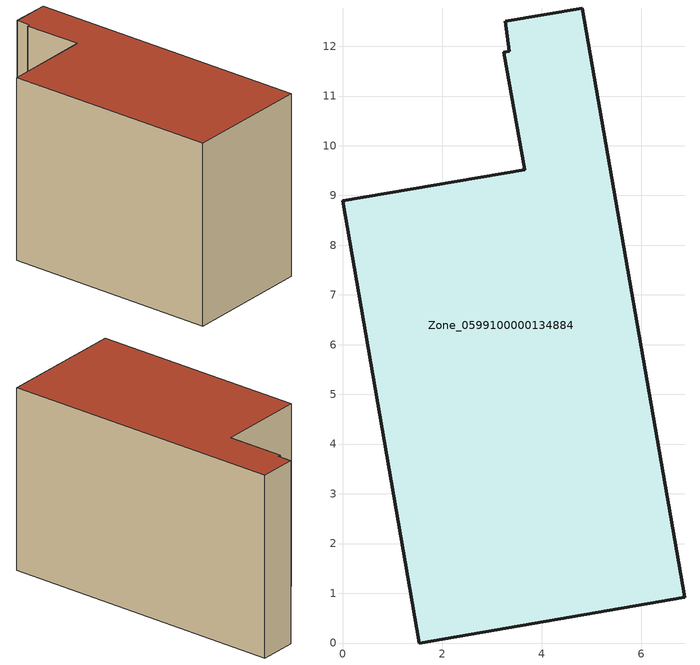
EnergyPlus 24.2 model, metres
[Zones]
Zone_0599100000134884
 floor ground (C_G): 3.27,12.5 4.82,12.77 6.88,0.92 1.54,0 0,8.89 3.66,9.52 3.24,11.88 3.35,11.9 z0
 wall outside (C_F): 1.54,0 6.88,0.92 4.82,12.77 3.27,12.5 3.35,11.9 3.24,11.88 3.66,9.52 0,8.89 1.54,0 z0:7.75
 roof outside (C_R): 4.82,12.77 3.27,12.5 3.35,11.9 3.24,11.88 3.66,9.52 0,8.89 1.54,0 6.88,0.92 z7.75
[BUILDING]
Pand.0599100000134884: North Axis=0; Terrain=City; Loads Convergence Tolerance Value=0.04; Temperature Convergence Tolerance Value=0.4; Solar Distribution=FullExterior; Maximum Number of Warmup Days=25; Minimum Number of Warmup Days=1
[Site:Location]
Rotterdam.The.Hague.AP_ZH_NLD Design_Conditions: Latitude=51.96; Longitude=4.45; Time Zone=1; Elevation=-4.5
[SITE:GROUNDTEMPERATURE:BUILDINGSURFACE]
18, 18, 18, 18, 18, 18, 18, 18, 18, 18, 18, 18
[MATERIAL] Thermal Absorptance=0.9; Solar Absorptance=0.7; Visible Absorptance=0.7
Name | Roughness | Thickness | Conductivity | Density | Specific Heat
G.TI.1992-2005 | MediumSmooth | 0.15 | 0.06 | 540 | 1210
F.TI.1992-2005 | Rough | 0.3 | 0.12 | 1920 | 840
R.TI.1992-2005 | MediumRough | 0.2 | 0.08 | 1500 | 1000
[CONSTRUCTION]
C_G: G.TI.1992-2005
C_F: F.TI.1992-2005
C_R: R.TI.1992-2005
[ZONE]
Zone_0599100000134884: Type=1; Multiplier=1; Ceiling Height=Autocalculate; Volume=Autocalculate; Floor Area=autocalculate; Part of Total Floor Area=Yes
[ZONEINFILTRATION:DESIGNFLOWRATE]
Infil_Zone_0599100000134884: Zone or ZoneList or Space or SpaceList=Zone_0599100000134884; Schedule=AlwaysOn; Design Flow Rate Calculation Method=Flow/Area; Flow Rate per Floor Area=0.0015; Constant Term Coefficient=1; Temperature Term Coefficient=0; Velocity Term Coefficient=0; Velocity Squared Term Coefficient=0
[HVACTEMPLATE:ZONE:IDEALLOADSAIRSYSTEM]
Zone_0599100000134884: Maximum Heating Supply Air Temperature=50; Minimum Cooling Supply Air Temperature=13; Maximum Heating Supply Air Humidity Ratio=0.0156; Minimum Cooling Supply Air Humidity Ratio=0.0077; Heating Limit=NoLimit; Cooling Limit=NoLimit; Dehumidification Control Type=ConstantSensibleHeatRatio; Cooling Sensible Heat Ratio=0.7; Dehumidification Setpoint=60; Humidification Control Type=None; Humidification Setpoint=30; Outdoor Air Method=None; Outdoor Air Flow Rate per Person=0.00944; Outdoor Air Flow Rate per Zone Floor Area=0; Outdoor Air Flow Rate per Zone=0; Demand Controlled Ventilation Type=None; Outdoor Air Economizer Type=NoEconomizer; Heat Recovery Type=None; Sensible Heat Recovery Effectiveness=0.7; Latent Heat Recovery Effectiveness=0.65
[ZONECONTROL:THERMOSTAT]
ThermostatControl_Zone_0599100000134884: Zone or ZoneList=Zone_0599100000134884; Control Type Schedule=DualSetpointControlType; Control 1=Thermostat_Zone_0599100000134884; Temperature Difference Between Cutout And Setpoint=0
[THERMOSTATSETPOINT:DUALSETPOINT]
Thermostat_Zone_0599100000134884: Heating Setpoint Temperature Schedule=HeatingSetpoint_Zone_0599100000134884; Cooling Setpoint Temperature Schedule=CoolingSetpoint_Zone_0599100000134884
[SCHEDULE:COMPACT]
HeatingSetpoint_Zone_0599100000134884: Through: 12/31, For: AllDays, Until: 24:00, 21
CoolingSetpoint_Zone_0599100000134884: Through: 12/31, For: AllDays, Until: 24:00, 24
DualSetpointControlType: Through: 12/31, For: AllDays, Until: 24:00, 4
AlwaysOn: Through: 12/31, For: AllDays, Until: 24:00, 1
